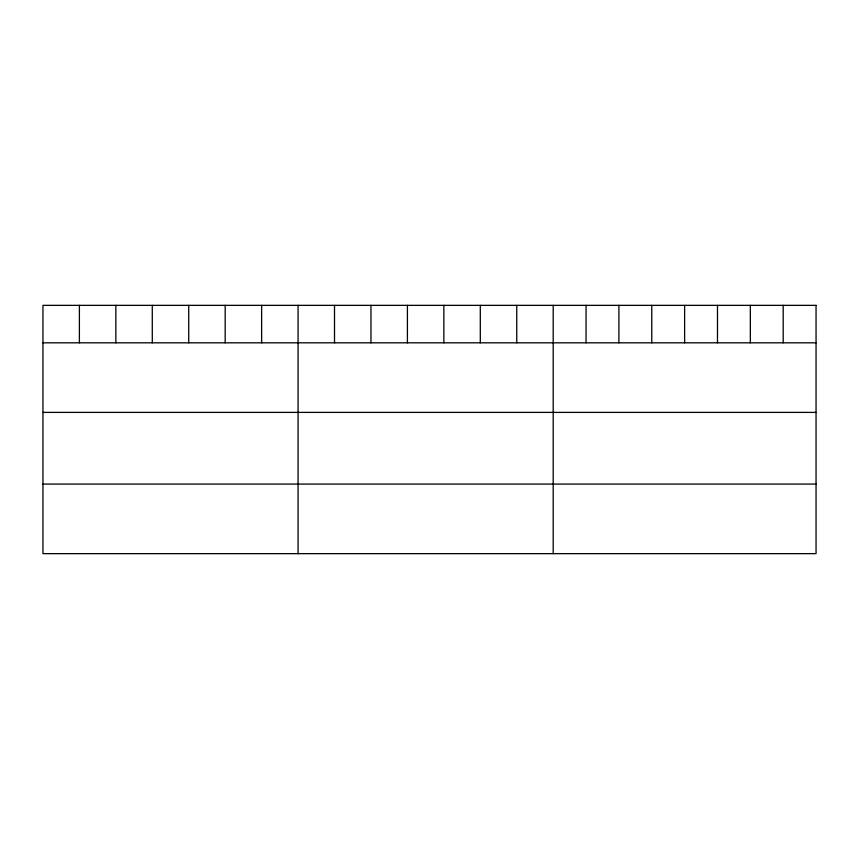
<?xml version="1.0" encoding="UTF-8"?>
<svg xmlns="http://www.w3.org/2000/svg" width="859" height="859" viewBox="0 0 859 859"><rect width="100%" height="100%" fill="white"/><g stroke="black" fill="none" stroke-linecap="round" stroke-linejoin="round"><path stroke-width="1.29" d="M42.95 342.816L816.05 342.816M42.95 412.395L816.05 412.395M42.95 484.079L816.05 484.079M783.193 305.353L783.193 342.816M750.336 305.353L750.336 342.816M717.48 305.353L717.48 342.816M684.623 305.353L684.623 342.816M651.766 305.353L651.766 342.816M618.909 305.353L618.909 342.816M586.053 305.353L586.053 342.816M553.196 305.353L553.196 553.647M516.753 305.353L516.753 342.816M480.299 305.353L480.299 342.816M443.856 305.353L443.856 342.816M407.413 305.353L407.413 342.816M370.97 305.353L370.97 342.816M334.516 305.353L334.516 342.816M298.073 305.353L298.073 553.647M261.63 305.353L261.63 342.816M225.176 305.353L225.176 342.816M188.733 305.353L188.733 342.816M152.29 305.353L152.29 342.816M115.847 305.353L115.847 342.816M79.393 305.353L79.393 342.816M816.05 305.353L42.95 305.353L42.95 553.647L816.05 553.647L816.05 305.353"/></g></svg>
